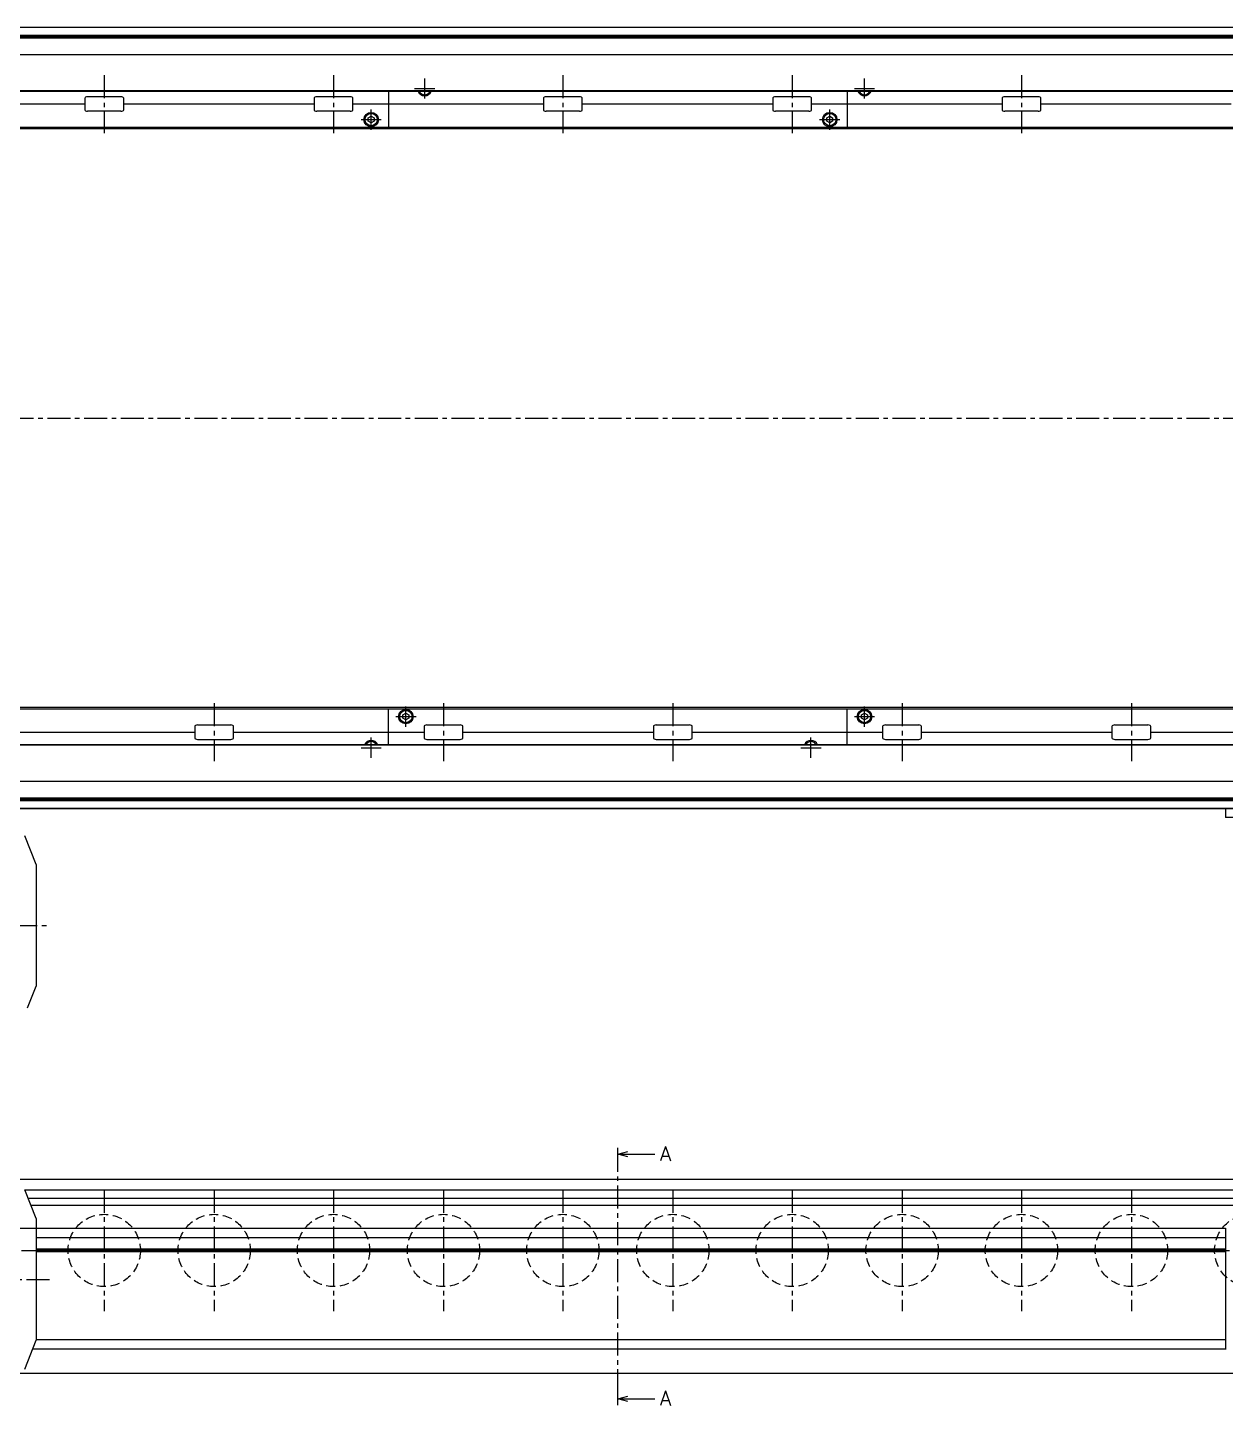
# Model space of a CAD drawing. Extents: x -10 to 2439, y -8 to 1051.
# Drawn here: x 676 to 1504, y 46 to 998 of the extents above; entities that cross this region are included whole.
import ezdxf

# ---------------------------------------------------------------- set-up
doc = ezdxf.new("R2010")
doc.units = 0
doc.header["$LTSCALE"] = 0.5
doc.linetypes.add('CENTER', pattern=[50.8, 31.75, -6.35, 6.35, -6.35])
doc.linetypes.add('DASHED', pattern=[19.05, 12.7, -6.35])
for name, color, linetype in [('MSM_CENTER', 1, 'CENTER'), ('MSM_CONTINUOUS', 7, 'CONTINUOUS'), ('MSM_DASHED', 4, 'DASHED'), ('MSM_PART_NUMBER', 7, 'CONTINUOUS')]:
    doc.layers.add(name, color=color, linetype=linetype)
doc.styles.get("Standard").update_dxf_attribs({"font": 'txt.shx', "height": 10, "bigfont": 'bigfont.shx'})

# ---------------------------------------------------------------- blocks, each defined once
blk = doc.blocks.new('*U88')
at = {"layer": 'MSM_PART_NUMBER'}
blk.add_text('A', height=10, dxfattribs=at).set_placement((1113.33, 214.87))
blk = doc.blocks.new('*U89')
at = {"layer": 'MSM_PART_NUMBER'}
blk.add_text('A', height=10, dxfattribs=at).set_placement((1113.33, 45.87))

msp = doc.modelspace()

# ---------------------------------------------------------------- linework, layer by layer
at = {"layer": 'MSM_CENTER'}
for p, q in [((729.25, 965.5), (729.25, 925.5)), ((887.75, 965.5), (887.75, 925.5)), ((950.75, 949.25), (950.75, 963.25)), ((1046.25, 965.5), (1046.25, 925.5)), ((1204.75, 965.5), (1204.75, 925.5)), ((1254.75, 949.25), (1254.75, 963.25)), ((1363.25, 965.5), (1363.25, 925.5)), ((943.75, 956.25), (957.75, 956.25)), ((1247.75, 956.25), (1261.75, 956.25)), ((906.75, 934.75), (920.75, 934.75)), ((913.75, 927.75), (913.75, 941.75)), ((1223.75, 934.75), (1237.75, 934.75)), ((1230.75, 927.75), (1230.75, 941.75)), ((359.75, 728.4), (1731.85, 728.4)), ((805.25, 531.3), (805.25, 491.3)), ((937.75, 515.05), (937.75, 529.05)), ((963.75, 531.3), (963.75, 491.3)), ((1122.25, 531.3), (1122.25, 491.3)), ((1254.75, 515.05), (1254.75, 529.05)), ((1280.75, 531.3), (1280.75, 491.3)), ((1439.25, 531.3), (1439.25, 491.3)), ((930.75, 522.05), (944.75, 522.05)), ((1247.75, 522.05), (1261.75, 522.05)), ((913.75, 493.55), (913.75, 507.55)), ((1217.75, 493.55), (1217.75, 507.55)), ((906.75, 500.55), (920.75, 500.55)), ((1210.75, 500.55), (1224.75, 500.55)), ((362.25, 377.75), (692.25, 377.75)), ((1084.25, 55), (1084.25, 215)), ((729.25, 195), (729.25, 111)), ((805.25, 195), (805.25, 111)), ((887.75, 195), (887.75, 111)), ((963.75, 195), (963.75, 111)), ((1046.25, 195), (1046.25, 111)), ((1122.25, 195), (1122.25, 111)), ((1204.75, 195), (1204.75, 111)), ((1280.75, 195), (1280.75, 111)), ((1363.25, 195), (1363.25, 111)), ((1439.25, 195), (1439.25, 111)), ((367.25, 153), (1722.25, 153)), ((472.25, 133), (692.25, 133))]:
    msp.add_line(p, q, dxfattribs=at)
at = {"layer": 'MSM_CONTINUOUS'}
for p, q in [((1721.85, 998.4), (370.65, 998.4)), ((1720.25, 998.35), (372.25, 998.35)), ((1695.58, 992.92), (396.92, 992.92)), ((1695.58, 991.18), (396.92, 991.18)), ((1695.5, 992.05), (397, 992.05)), ((1720.25, 979.55), (372.25, 979.55)), ((1720.25, 954.15), (372.25, 954.15)), ((1720.25, 954.55), (422.25, 954.55)), ((925.75, 954.15), (925.75, 929.4)), ((950.75, 953.94), (950.39, 954.15)), ((951.11, 954.15), (950.75, 953.94)), ((1242.75, 954.15), (1242.75, 929.4)), ((1254.75, 953.94), (1254.39, 954.15)), ((1255.11, 954.15), (1254.75, 953.94)), ((715.81, 945.5), (584.19, 945.5)), ((715.81, 949.5), (715.81, 941.5)), ((740.72, 950.5), (717.78, 950.5)), ((742.69, 941.5), (742.69, 949.5)), ((874.31, 945.5), (742.69, 945.5)), ((874.31, 949.5), (874.31, 941.5)), ((899.22, 950.5), (876.28, 950.5)), ((901.19, 941.5), (901.19, 949.5)), ((1032.81, 945.5), (901.19, 945.5)), ((1032.81, 949.5), (1032.81, 941.5)), ((1057.72, 950.5), (1034.78, 950.5)), ((1059.69, 941.5), (1059.69, 949.5)), ((1191.31, 945.5), (1059.69, 945.5)), ((1191.31, 949.5), (1191.31, 941.5)), ((1216.22, 950.5), (1193.28, 950.5)), ((1218.19, 941.5), (1218.19, 949.5)), ((1349.81, 945.5), (1218.19, 945.5)), ((1349.81, 949.5), (1349.81, 941.5)), ((1374.72, 950.5), (1351.78, 950.5)), ((1376.69, 941.5), (1376.69, 949.5)), ((1508.31, 945.5), (1376.69, 945.5)), ((740.72, 940.5), (717.78, 940.5)), ((899.22, 940.5), (876.28, 940.5)), ((911.75, 935.9), (913.75, 937.06)), ((911.75, 933.6), (911.75, 935.9)), ((913.75, 932.44), (911.75, 933.6)), ((913.75, 937.06), (915.75, 935.9)), ((915.75, 933.6), (913.75, 932.44)), ((915.75, 935.9), (915.75, 933.6)), ((1057.72, 940.5), (1034.78, 940.5)), ((1216.22, 940.5), (1193.28, 940.5)), ((1228.75, 935.9), (1230.75, 937.06)), ((1228.75, 933.6), (1228.75, 935.9)), ((1230.75, 932.44), (1228.75, 933.6)), ((1230.75, 937.06), (1232.75, 935.9)), ((1232.75, 933.6), (1230.75, 932.44)), ((1232.75, 935.9), (1232.75, 933.6)), ((1374.72, 940.5), (1351.78, 940.5)), ((1718.25, 929.4), (450.25, 929.4)), ((1721.85, 928.4), (450.25, 928.4)), ((1721.85, 528.4), (450.25, 528.4)), ((450.25, 527.4), (1718.25, 527.4)), ((925.75, 502.65), (925.75, 527.4)), ((935.75, 523.2), (937.75, 524.36)), ((937.75, 524.36), (939.75, 523.2)), ((1242.75, 502.65), (1242.75, 527.4)), ((1252.75, 523.2), (1254.75, 524.36)), ((1254.75, 524.36), (1256.75, 523.2)), ((791.81, 515.3), (791.81, 507.3)), ((793.78, 516.3), (816.72, 516.3)), ((818.69, 507.3), (818.69, 515.3)), ((935.75, 520.9), (935.75, 523.2)), ((937.75, 519.74), (935.75, 520.9)), ((939.75, 520.9), (937.75, 519.74)), ((939.75, 523.2), (939.75, 520.9)), ((950.31, 515.3), (950.31, 507.3)), ((952.28, 516.3), (975.22, 516.3)), ((977.19, 507.3), (977.19, 515.3)), ((1108.81, 515.3), (1108.81, 507.3)), ((1110.78, 516.3), (1133.72, 516.3)), ((1135.69, 507.3), (1135.69, 515.3)), ((1252.75, 520.9), (1252.75, 523.2)), ((1254.75, 519.74), (1252.75, 520.9)), ((1256.75, 520.9), (1254.75, 519.74)), ((1256.75, 523.2), (1256.75, 520.9)), ((1267.31, 515.3), (1267.31, 507.3)), ((1269.28, 516.3), (1292.22, 516.3)), ((1294.19, 507.3), (1294.19, 515.3)), ((1425.81, 515.3), (1425.81, 507.3)), ((1427.78, 516.3), (1450.72, 516.3)), ((1452.69, 507.3), (1452.69, 515.3)), ((660.19, 511.3), (791.81, 511.3)), ((793.78, 506.3), (816.72, 506.3)), ((818.69, 511.3), (950.31, 511.3)), ((952.28, 506.3), (975.22, 506.3)), ((977.19, 511.3), (1108.81, 511.3)), ((1110.78, 506.3), (1133.72, 506.3)), ((1135.69, 511.3), (1267.31, 511.3)), ((1269.28, 506.3), (1292.22, 506.3)), ((1294.19, 511.3), (1425.81, 511.3)), ((1427.78, 506.3), (1450.72, 506.3)), ((1452.69, 511.3), (1584.31, 511.3)), ((1720.25, 502.65), (372.25, 502.65)), ((1720.25, 502.25), (422.25, 502.25)), ((913.39, 502.65), (913.75, 502.86)), ((913.75, 502.86), (914.11, 502.65)), ((1217.39, 502.65), (1217.75, 502.86)), ((1217.75, 502.86), (1218.11, 502.65)), ((1720.25, 477.25), (372.25, 477.25)), ((1721.85, 458.4), (370.65, 458.4)), ((1720.25, 458.45), (372.25, 458.45)), ((1695.58, 465.62), (396.92, 465.62)), ((1695.58, 463.88), (396.92, 463.88)), ((1695.5, 464.75), (397, 464.75)), ((1504.25, 458.4), (1504.25, 452.4)), ((1554.25, 452.4), (1504.25, 452.4)), ((682.25, 419.75), (674.25, 439.75)), ((682.25, 419.75), (682.25, 335.75)), ((676.25, 320.75), (682.25, 335.75)), ((1084.25, 215), (1084.25, 224)), ((1084.25, 219.5), (1091.25, 221.38)), ((1084.25, 219.5), (1109.85, 219.5)), ((1091.25, 217.62), (1084.25, 219.5)), ((1720.25, 202), (372.25, 202)), ((682.25, 175), (674.25, 195)), ((1720.25, 194.6), (674.41, 194.6)), ((1604.25, 189), (676.65, 189)), ((1604.25, 184), (678.65, 184)), ((682.25, 175), (682.25, 91)), ((1504.25, 168.25), (667.25, 168.25)), ((1504.25, 168.5), (1504.25, 84.5)), ((1504.25, 161.75), (682.25, 161.75)), ((1504.25, 153.87), (682.25, 153.87)), ((1504.25, 153), (682.25, 153)), ((1504.25, 152.13), (682.25, 152.13)), ((674.25, 71), (682.25, 91)), ((1504.25, 91.25), (682.25, 91.25)), ((1504.25, 84.75), (679.75, 84.75)), ((1721.85, 68), (472.25, 68)), ((1084.25, 46), (1084.25, 55)), ((1084.25, 50.5), (1091.25, 52.38)), ((1091.25, 48.62), (1084.25, 50.5)), ((1084.25, 50.5), (1109.85, 50.5))]:
    msp.add_line(p, q, dxfattribs=at)
for centre, radius in [((913.75, 934.75), 5), ((913.75, 934.75), 4.25), ((1230.75, 934.75), 5), ((1230.75, 934.75), 4.25), ((937.75, 522.05), 5), ((937.75, 522.05), 4.25), ((1254.75, 522.05), 5), ((1254.75, 522.05), 4.25)]:
    msp.add_circle(centre, radius, dxfattribs=at)
for centre, radius, start, end in [((950.75, 956.25), 5, 204.83459, 335.16541), ((950.75, 956.25), 4.25, 209.61158, 330.38842), ((1254.75, 956.25), 5, 204.83459, 335.16541), ((1254.75, 956.25), 4.25, 209.61158, 330.38842), ((716.68, 949.38), 0.882, 115.53281, 172.10275), ((717.76, 947.09), 3.41, 89.66873, 115.24537), ((740.74, 947.09), 3.41, 64.75463, 90.33127), ((741.82, 949.38), 0.882, 7.89725, 64.46719), ((875.18, 949.38), 0.882, 115.53281, 172.10275), ((876.26, 947.09), 3.41, 89.66873, 115.24537), ((899.24, 947.09), 3.41, 64.75463, 90.33127), ((900.32, 949.38), 0.882, 7.89725, 64.46719), ((1033.68, 949.38), 0.882, 115.53281, 172.10275), ((1034.76, 947.09), 3.41, 89.66873, 115.24537), ((1057.74, 947.09), 3.41, 64.75463, 90.33127), ((1058.82, 949.38), 0.882, 7.89725, 64.46719), ((1192.18, 949.38), 0.882, 115.53281, 172.10275), ((1193.26, 947.09), 3.41, 89.66873, 115.24537), ((1216.24, 947.09), 3.41, 64.75463, 90.33127), ((1217.32, 949.38), 0.882, 7.89725, 64.46719), ((1350.68, 949.38), 0.882, 115.53281, 172.10275), ((1351.76, 947.09), 3.41, 89.66873, 115.24537), ((1374.74, 947.09), 3.41, 64.75463, 90.33127), ((1375.82, 949.38), 0.882, 7.89725, 64.46719), ((716.68, 941.62), 0.882, 187.89725, 244.46719), ((717.76, 943.91), 3.41, 244.75463, 270.33127), ((740.74, 943.91), 3.41, 269.66873, 295.24537), ((741.82, 941.62), 0.882, 295.53281, 352.10275), ((875.18, 941.62), 0.882, 187.89725, 244.46719), ((876.26, 943.91), 3.41, 244.75463, 270.33127), ((899.24, 943.91), 3.41, 269.66873, 295.24537), ((900.32, 941.62), 0.882, 295.53281, 352.10275), ((1033.68, 941.62), 0.882, 187.89725, 244.46719), ((1034.76, 943.91), 3.41, 244.75463, 270.33127), ((1057.74, 943.91), 3.41, 269.66873, 295.24537), ((1058.82, 941.62), 0.882, 295.53281, 352.10275), ((1192.18, 941.62), 0.882, 187.89725, 244.46719), ((1193.26, 943.91), 3.41, 244.75463, 270.33127), ((1216.24, 943.91), 3.41, 269.66873, 295.24537), ((1217.32, 941.62), 0.882, 295.53281, 352.10275), ((1350.68, 941.62), 0.882, 187.89725, 244.46719), ((1351.76, 943.91), 3.41, 244.75463, 270.33127), ((1374.74, 943.91), 3.41, 269.66873, 295.24537), ((1375.82, 941.62), 0.882, 295.53281, 352.10275), ((792.68, 515.18), 0.882, 115.53281, 172.10275), ((793.76, 512.89), 3.41, 89.66873, 115.24537), ((816.74, 512.89), 3.41, 64.75463, 90.33127), ((817.82, 515.18), 0.882, 7.89725, 64.46719), ((951.18, 515.18), 0.882, 115.53281, 172.10275), ((952.26, 512.89), 3.41, 89.66873, 115.24537), ((975.24, 512.89), 3.41, 64.75463, 90.33127), ((976.32, 515.18), 0.882, 7.89725, 64.46719), ((1109.68, 515.18), 0.882, 115.53281, 172.10275), ((1110.76, 512.89), 3.41, 89.66873, 115.24537), ((1133.74, 512.89), 3.41, 64.75463, 90.33127), ((1134.82, 515.18), 0.882, 7.89725, 64.46719), ((1268.18, 515.18), 0.882, 115.53281, 172.10275), ((1269.26, 512.89), 3.41, 89.66873, 115.24537), ((1292.24, 512.89), 3.41, 64.75463, 90.33127), ((1293.32, 515.18), 0.882, 7.89725, 64.46719), ((1426.68, 515.18), 0.882, 115.53281, 172.10275), ((1427.76, 512.89), 3.41, 89.66873, 115.24537), ((1450.74, 512.89), 3.41, 64.75463, 90.33127), ((1451.82, 515.18), 0.882, 7.89725, 64.46719), ((792.68, 507.42), 0.882, 187.89725, 244.46719), ((793.76, 509.71), 3.41, 244.75463, 270.33127), ((816.74, 509.71), 3.41, 269.66873, 295.24537), ((817.82, 507.42), 0.882, 295.53281, 352.10275), ((913.75, 500.55), 5, 24.83459, 155.16541), ((951.18, 507.42), 0.882, 187.89725, 244.46719), ((952.26, 509.71), 3.41, 244.75463, 270.33127), ((975.24, 509.71), 3.41, 269.66873, 295.24537), ((976.32, 507.42), 0.882, 295.53281, 352.10275), ((1109.68, 507.42), 0.882, 187.89725, 244.46719), ((1110.76, 509.71), 3.41, 244.75463, 270.33127), ((1133.74, 509.71), 3.41, 269.66873, 295.24537), ((1134.82, 507.42), 0.882, 295.53281, 352.10275), ((1217.75, 500.55), 5, 24.83459, 155.16541), ((1268.18, 507.42), 0.882, 187.89725, 244.46719), ((1269.26, 509.71), 3.41, 244.75463, 270.33127), ((1292.24, 509.71), 3.41, 269.66873, 295.24537), ((1293.32, 507.42), 0.882, 295.53281, 352.10275), ((1426.68, 507.42), 0.882, 187.89725, 244.46719), ((1427.76, 509.71), 3.41, 244.75463, 270.33127), ((1450.74, 509.71), 3.41, 269.66873, 295.24537), ((1451.82, 507.42), 0.882, 295.53281, 352.10275), ((913.75, 500.55), 4.25, 29.61158, 150.38842), ((1217.75, 500.55), 4.25, 29.61158, 150.38842)]:
    msp.add_arc(centre, radius, start, end, dxfattribs=at)
at = {"layer": 'MSM_DASHED'}
for centre in [(729.25, 153), (805.25, 153), (887.75, 153), (963.75, 153), (1046.25, 153), (1122.25, 153), (1204.75, 153), (1280.75, 153), (1363.25, 153), (1439.25, 153), (1521.75, 153)]:
    msp.add_circle(centre, 25, dxfattribs=at)

# ---------------------------------------------------------------- block references
at = {"layer": 'MSM_CONTINUOUS'}
for name in ['*U88', '*U89']:
    msp.add_blockref(name, (0, 0), dxfattribs=at)

doc.saveas('drawing.dxf')
